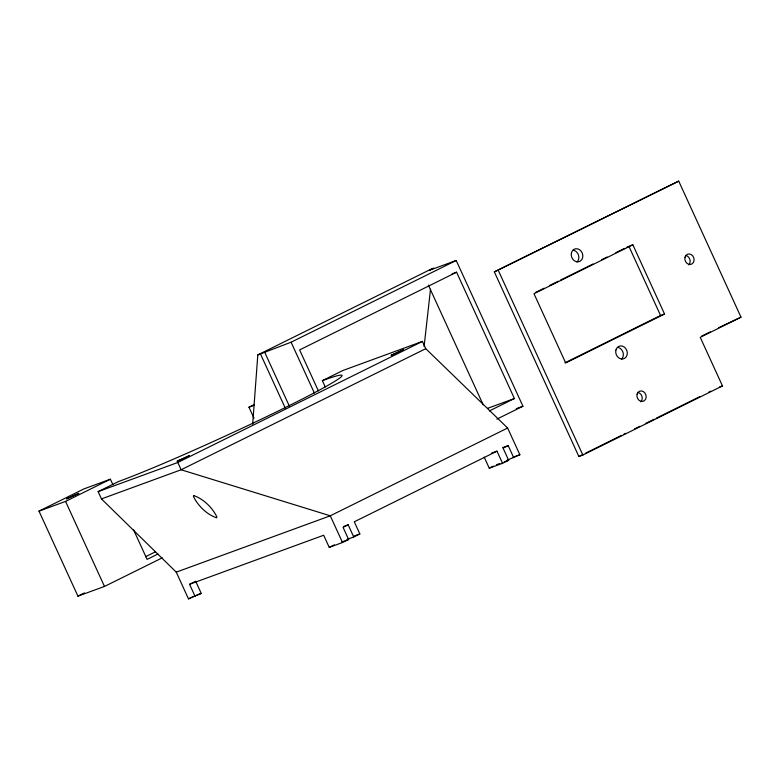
<?xml version="1.0" encoding="UTF-8"?>
<svg xmlns="http://www.w3.org/2000/svg" width="780" height="780" viewBox="0 0 780 780"><rect width="100%" height="100%" fill="white"/><g stroke="black" fill="none" stroke-linecap="round" stroke-linejoin="round"><path stroke-width="1.17" d="M252.681 424.144L257.81 354.91L431.067 269.149L433.729 268.174L429.653 270.192L456.202 260.481L522.941 406.234L496.87 419.133M424.096 346.515L430.511 289.234M257.81 354.91L291.096 342.206L456.202 260.481M489.343 410.943L514.41 398.531L456.583 272.21L299.618 349.908L318.396 390.907M494.335 271.879L678.717 181.126L741 317.168L700.235 337.34L722.475 385.924L582.845 455.042L578.858 456.505L494.335 271.879L678.717 181.126M162.201 557.875L104.481 586.443L77.932 596.154L39 511.134L83.85 488.933L110.399 479.212L112.915 484.702M253.987 418.187L248.957 407.209L254.299 404.566M39 511.134L65.559 501.413L110.399 479.212M195.127 596.447L189.559 584.298L195.682 581.275L201.24 593.424L188.487 598.874L176.251 572.149L101.468 498.917L98.134 491.634L118.511 481.543A133.751 6.532 -24.6 0 0 286.825 406.799A133.751 6.532 -24.6 0 0 322.354 380.64L342.742 370.549L422.409 341.406L425.753 348.689L507.624 428.015L519.86 454.74L507.107 460.2M98.134 491.634L177.801 462.481L422.409 341.406M535.441 292.5L544.138 288.2M549.568 285.509L558.256 281.209M560.43 280.137L593.024 264.001M601.712 259.701L607.142 257.01M615.839 252.71L624.526 248.401M626.701 247.328L628.875 246.256L660.572 315.49L664.55 314.028L632.853 244.793L629.87 245.885M632.853 244.793L533.998 293.728L565.695 362.963L664.55 314.028M425.753 348.689L181.136 469.774L101.468 498.917M145.528 556.735L155.308 551.889M157.97 554.005L147.108 559.387L133.526 529.737M77.932 596.154L84.464 592.927M564.964 362.807L660.572 315.49M507.624 428.015L330.281 515.804L176.251 572.149M701.61 336.141L710.2 331.9M718.78 327.649L741 317.168M188.487 598.874L193.586 596.349M513.747 457.762L508.19 445.624L503.09 448.139L508.648 460.288L502.534 463.32L496.977 451.171L354.286 521.8L359.843 533.949L353.73 536.971L348.173 524.823L343.073 527.348L348.631 539.497L342.517 542.519L329.238 547.385L323.68 535.236L189.559 584.298M329.238 547.385L334.337 544.859M484.204 457.129L489.255 468.175L493.331 466.157M578.858 456.505L583.225 454.34M585.409 453.258L621.407 435.445M623.591 434.363L625.765 433.28M634.491 428.961L639.951 426.26M645.401 423.56L654.127 419.24M656.312 418.168L699.943 396.562M708.679 392.243L710.853 391.17M452.088 273.858L456.583 272.21M248.957 407.209L254.494 405.181M487.451 408.398L514.41 398.531M516.301 408.661L522.941 406.234M502.651 447.642L508.19 445.624M491.439 453.19L496.977 451.171M513.221 457.168L519.86 454.74M496.48 464.744L499.795 463.525M504.221 461.906L508.648 460.288M489.255 468.175L502.534 463.32M719.492 387.017L722.475 385.924M343.746 526.442L348.173 524.823M354.315 535.967L359.843 533.949M347.09 539.399L353.73 536.971M196.814 595.042L201.24 593.424M341.991 541.925L348.631 539.497M498.313 270.416L582.845 455.042M428.376 285.119L483.171 404.791M322.354 380.64L325.211 386.89M291.096 342.206L314.35 393.003M264.537 351.916L289.312 406.029M260.462 353.935L285.236 408.047M342.517 542.519L330.281 515.804L181.136 469.774L177.801 462.481M65.559 501.413L104.481 586.443M617.672 347.402A6.689 5.675 69.9 0 1 622.947 352.219A6.689 5.675 69.9 0 1 621.543 359.141M573.183 250.234A6.689 5.675 69.9 0 1 578.458 255.04A6.689 5.675 69.9 0 1 577.054 261.963M637.669 392.438A5.353 4.543 69.9 0 1 641.891 396.289A5.353 4.543 69.9 0 1 640.76 401.817M685.6 255.469A5.353 4.543 69.9 0 1 689.822 259.321A5.353 4.543 69.9 0 1 688.691 264.859M193.84 495.612L193.372 496.304C197.818 505.645 206.7 514.39 216.508 517.803L216.976 517.111C212.53 507.76 203.648 499.015 193.84 495.612M66.71 498.829L78.741 493.389L66.71 498.829M177.177 461.204L189.208 455.764L177.177 461.204M391.219 355.261L403.24 349.82L391.219 355.261M615.947 349.957A6.689 5.675 69.9 0 0 622.889 358.985A6.689 5.675 69.9 0 0 625.716 348.455A6.689 5.675 69.9 0 0 615.947 349.957M571.457 252.788A6.689 5.675 69.9 0 0 578.399 261.817A6.689 5.675 69.9 0 0 581.236 251.287A6.689 5.675 69.9 0 0 571.457 252.788M637.084 394.183A5.353 4.543 69.9 0 0 642.632 401.407A5.353 4.543 69.9 0 0 644.904 392.983A5.353 4.543 69.9 0 0 637.084 394.183M685.015 257.224A5.353 4.543 69.9 0 0 690.563 264.449A5.353 4.543 69.9 0 0 692.835 256.025A5.353 4.543 69.9 0 0 685.015 257.224"/></g></svg>
